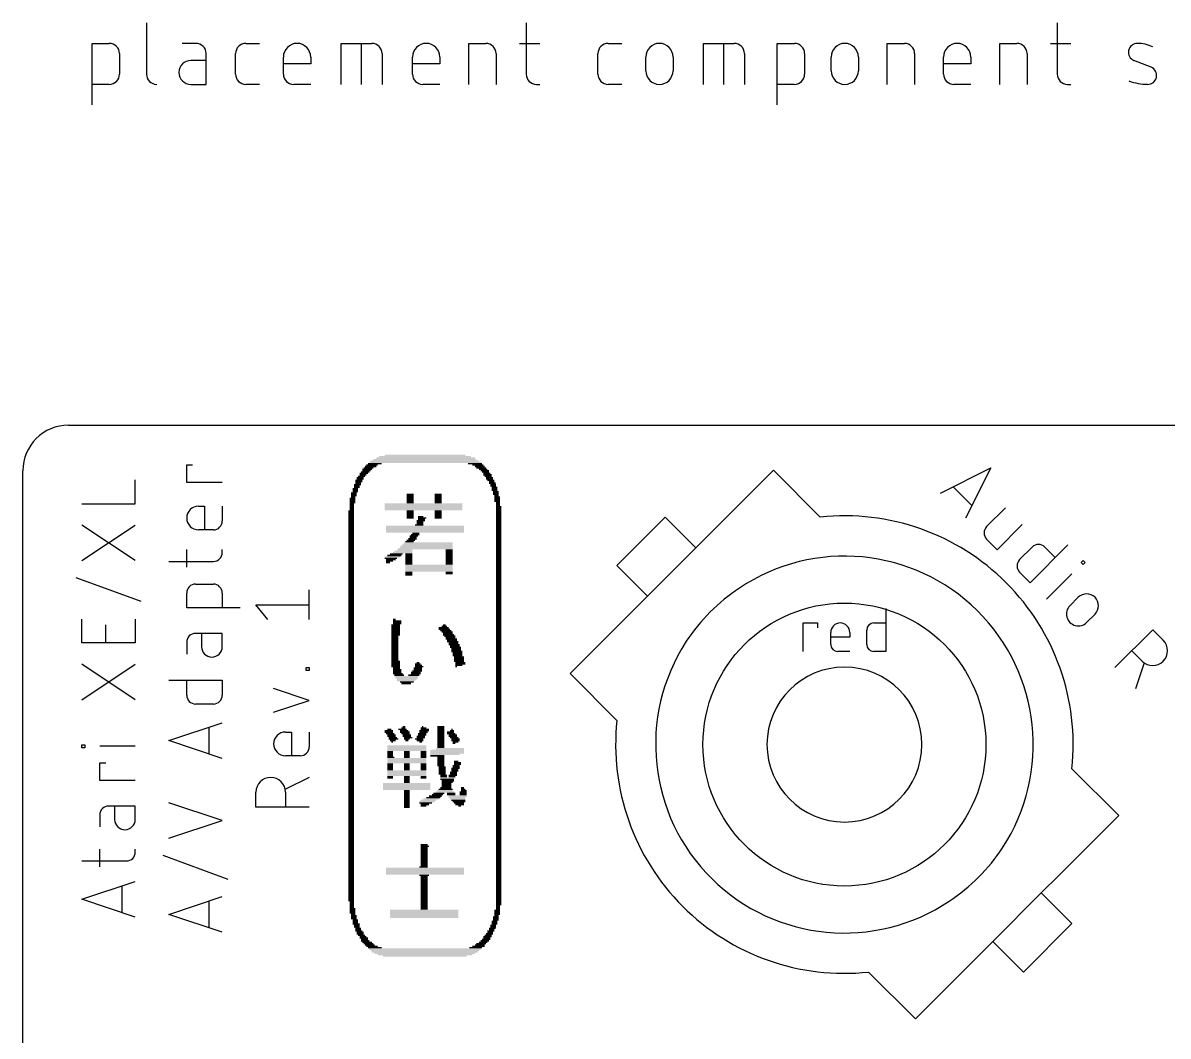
# Model space of a CAD drawing. Extents: x 0 to 39, y 0 to 37.8.
# Drawn here: x 0 to 25.09, y 15.61 to 37.81 of the extents above; entities that cross this region are included whole.
import ezdxf

# ---------------------------------------------------------------- set-up
doc = ezdxf.new("R2010")
doc.units = 0
for name, color, linetype in [('20', 30, 'CONTINUOUS'), ('21', 253, 'CONTINUOUS'), ('51', 253, 'CONTINUOUS')]:
    doc.layers.add(name, color=color, linetype=linetype)

# ---------------------------------------------------------------- blocks, each defined once
blk = doc.blocks.new('RECT')
blk.add_solid([(-0.5, -0.5), (0.5, -0.5), (-0.5, 0.5), (0.5, 0.5)])

msp = doc.modelspace()

# ---------------------------------------------------------------- linework, layer by layer
at = {"layer": '20'}
for p, q in [((1, 29), (38, 29)), ((0, 1), (0, 28))]:
    msp.add_line(p, q, dxfattribs=at)
msp.add_arc((1, 28), 1, 90, 180, dxfattribs=at)
at = {"layer": '21'}
for p, q in [((2.7073, 37.8139), (2.7073, 36.692)), ((11.0281, 37.8139), (11.0281, 36.692)), ((22.6634, 37.8139), (22.6634, 36.692)), ((1.5177, 36.0189), (1.5177, 37.3651)), ((1.5177, 37.3651), (1.8916, 37.3651)), ((2.116, 37.1408), (2.116, 36.692)), ((3.7908, 37.3651), (3.4916, 37.3651)), ((4.0152, 36.4676), (4.0152, 37.1408)), ((4.6594, 36.692), (4.6594, 37.1408)), ((4.8837, 37.3651), (5.1829, 37.3651)), ((6.9718, 36.4676), (6.9718, 37.3651)), ((6.9718, 37.3651), (7.6449, 37.3651)), ((7.4205, 36.4676), (7.4205, 37.3651)), ((7.8692, 37.1408), (7.8692, 36.4676)), ((9.7678, 36.4676), (9.7678, 37.3651)), ((9.7678, 37.3651), (10.1417, 37.3651)), ((10.3661, 37.1408), (10.3661, 36.4676)), ((10.8785, 37.3651), (11.3273, 37.3651)), ((12.5987, 36.692), (12.5987, 37.1408)), ((12.8231, 37.3651), (13.1222, 37.3651)), ((14.9111, 36.4676), (14.9111, 37.3651)), ((14.9111, 37.3651), (15.5842, 37.3651)), ((15.3598, 36.4676), (15.3598, 37.3651)), ((15.8086, 37.1408), (15.8086, 36.4676)), ((16.5294, 36.0189), (16.5294, 37.3651)), ((16.5294, 37.3651), (16.9033, 37.3651)), ((17.1277, 37.1408), (17.1277, 36.692)), ((18.9391, 36.4676), (18.9391, 37.3651)), ((18.9391, 37.3651), (19.313, 37.3651)), ((19.5374, 37.1408), (19.5374, 36.4676)), ((21.403, 36.4676), (21.403, 37.3651)), ((21.403, 37.3651), (21.777, 37.3651)), ((22.0014, 37.1408), (22.0014, 36.4676)), ((22.5138, 37.3651), (22.9625, 37.3651)), ((4.0152, 36.9912), (3.6786, 36.9912)), ((5.7069, 36.692), (5.7069, 37.066)), ((6.3052, 36.9164), (5.7069, 36.9164)), ((6.3052, 37.066), (6.3052, 36.9164)), ((8.5358, 36.692), (8.5358, 37.066)), ((9.1341, 36.9164), (8.5358, 36.9164)), ((9.1341, 37.066), (9.1341, 36.9164)), ((13.6462, 36.7668), (13.6462, 37.066)), ((14.2445, 37.066), (14.2445, 36.7668)), ((17.7071, 36.7668), (17.7071, 37.066)), ((18.3054, 37.066), (18.3054, 36.7668)), ((20.1711, 36.692), (20.1711, 37.066)), ((20.7694, 36.9164), (20.1711, 36.9164)), ((20.7694, 37.066), (20.7694, 36.9164)), ((24.7181, 36.8416), (24.3442, 36.9912)), ((1.8916, 36.4676), (1.5177, 36.4676)), ((3.6786, 36.4676), (4.0152, 36.4676)), ((5.1829, 36.4676), (4.8837, 36.4676)), ((6.3052, 36.4676), (5.9312, 36.4676)), ((9.1341, 36.4676), (8.7602, 36.4676)), ((11.2525, 36.4676), (11.3273, 36.4676)), ((13.1222, 36.4676), (12.8231, 36.4676)), ((16.9033, 36.4676), (16.5294, 36.4676)), ((20.7694, 36.4676), (20.3954, 36.4676)), ((22.8877, 36.4676), (22.9625, 36.4676)), ((3.589, 27.74), (3.589, 28.1295)), ((3.589, 28.1295), (3.7188, 28.1295)), ((15.1362, 26.7023), (16.4444, 28.0104)), ((16.4444, 28.0104), (17.4697, 26.9851)), ((20.105, 27.5106), (21.2066, 28.0614)), ((21.2066, 28.0614), (20.6558, 26.9598)), ((2.463, 27.2785), (2.463, 27.7978)), ((4.368, 27.74), (3.589, 27.74)), ((20.7935, 27.2352), (20.3804, 27.6483)), ((1.2946, 27.2785), (2.463, 27.2785)), ((3.8487, 27.2239), (3.9785, 27.2239)), ((3.9785, 27.2239), (3.9785, 26.7047)), ((4.368, 27.2239), (4.368, 26.8994)), ((21.5289, 27.1883), (21.1158, 26.7752)), ((2.463, 26.0302), (1.2946, 26.8092)), ((1.2946, 26.0302), (2.463, 26.8092)), ((4.1732, 26.7047), (3.8487, 26.7047)), ((21.3453, 26.2703), (21.8961, 26.8211)), ((21.1158, 26.4998), (21.3453, 26.2703)), ((22.8947, 26.3732), (22.0685, 25.5471)), ((3.589, 25.884), (3.589, 26.2735)), ((4.368, 26.2086), (4.368, 26.2735)), ((21.839, 26.0519), (22.1144, 26.3273)), ((22.3898, 26.3273), (22.6193, 26.0978)), ((3.1996, 26.0139), (4.1732, 26.0139)), ((23.1852, 25.9909), (23.2311, 26.0368)), ((23.2311, 25.945), (23.1852, 25.9909)), ((23.2311, 26.0368), (23.277, 25.9909)), ((23.277, 25.9909), (23.2311, 25.945)), ((2.5928, 25.1313), (1.1647, 25.6506)), ((22.0685, 25.5471), (21.839, 25.7765)), ((22.4279, 25.1877), (22.9787, 25.7385)), ((3.7838, 25.5153), (4.1732, 25.5153)), ((6.273, 24.7379), (6.273, 25.387)), ((3.589, 24.996), (3.589, 25.3206)), ((4.368, 25.3206), (4.368, 24.996)), ((22.9398, 25.043), (23.1234, 25.2266)), ((4.7574, 24.996), (3.589, 24.996)), ((5.3642, 24.7379), (5.1046, 25.0625)), ((5.1046, 25.0625), (6.273, 25.0625)), ((18.905, 24.9779), (18.905, 24.0381)), ((23.4906, 24.8594), (23.307, 24.6758)), ((1.2946, 24.2305), (1.2946, 24.7498)), ((1.8138, 24.2305), (1.8138, 24.62)), ((2.463, 24.7498), (2.463, 24.2305)), ((11.9896, 23.5556), (13.2624, 24.8284)), ((17.095, 24.0381), (17.095, 24.6646)), ((17.095, 24.6646), (17.4082, 24.6646)), ((17.4082, 24.6646), (17.4082, 24.5602)), ((18.644, 24.6646), (18.905, 24.6646)), ((4.368, 24.4368), (3.7838, 24.4368)), ((3.9136, 24.4368), (3.9136, 24.1447)), ((4.368, 24.1447), (4.368, 24.4368)), ((17.6994, 24.1947), (17.6994, 24.4558)), ((18.1171, 24.3514), (17.6994, 24.3514)), ((18.1171, 24.4558), (18.1171, 24.3514)), ((18.4873, 24.1947), (18.4873, 24.508)), ((23.9278, 23.6877), (24.754, 24.5139)), ((24.754, 24.5139), (24.9835, 24.2844)), ((2.463, 24.2305), (1.2946, 24.2305)), ((3.589, 24.242), (3.589, 23.9824)), ((18.1171, 24.0381), (17.8561, 24.0381)), ((18.905, 24.0381), (18.644, 24.0381)), ((24.5245, 23.8254), (24.295, 24.0549)), ((2.463, 22.9822), (1.2946, 23.7612)), ((1.2946, 22.9822), (2.463, 23.7612)), ((6.208, 23.6203), (6.208, 23.6852)), ((6.208, 23.6852), (6.273, 23.6852)), ((6.273, 23.6203), (6.208, 23.6203)), ((6.273, 23.6852), (6.273, 23.6203)), ((24.3868, 23.2288), (24.5704, 23.7795)), ((3.1996, 23.4081), (4.368, 23.4081)), ((3.589, 23.0835), (3.589, 23.4081)), ((4.368, 23.4081), (4.368, 23.0835)), ((13.0149, 22.5303), (11.9896, 23.5556)), ((6.273, 22.967), (5.494, 23.2266)), ((4.1732, 22.8888), (3.7838, 22.8888)), ((5.494, 22.7073), (6.273, 22.967)), ((3.1996, 22.0875), (4.368, 22.477)), ((4.0758, 22.3796), (4.0758, 21.7954)), ((4.368, 21.698), (3.1996, 22.0875)), ((5.7537, 22.2741), (5.8835, 22.2741)), ((5.8835, 22.2741), (5.8835, 21.7548)), ((6.273, 22.2741), (6.273, 21.9496)), ((1.2946, 21.9295), (1.2946, 21.9944)), ((1.2946, 21.9944), (1.3595, 21.9944)), ((1.3595, 21.9295), (1.2946, 21.9295)), ((1.3595, 21.9944), (1.3595, 21.9295)), ((2.463, 21.962), (1.684, 21.962)), ((1.684, 21.2137), (1.684, 21.6031)), ((1.684, 21.6031), (1.8138, 21.6031)), ((6.0782, 21.7548), (5.7537, 21.7548)), ((22.9851, 21.4697), (24.0104, 20.4444)), ((2.463, 21.2137), (1.684, 21.2137)), ((6.273, 21.2796), (5.7537, 21.0199)), ((5.1046, 20.6305), (5.1046, 20.955)), ((5.7537, 20.955), (5.7537, 20.6305)), ((2.463, 20.6536), (1.8788, 20.6536)), ((2.0086, 20.6536), (2.0086, 20.3615)), ((2.463, 20.3615), (2.463, 20.6536)), ((4.368, 20.3349), (3.1996, 20.7244)), ((6.273, 20.6305), (5.1046, 20.6305)), ((1.684, 20.4589), (1.684, 20.1993)), ((3.1996, 19.9454), (4.368, 20.3349)), ((24.0104, 20.4444), (22.7023, 19.1362)), ((1.684, 19.3196), (1.684, 19.7091)), ((2.463, 19.6442), (2.463, 19.7091)), ((1.2946, 19.4494), (2.2682, 19.4494)), ((4.4978, 19.0466), (3.0697, 19.5659)), ((1.2946, 18.6092), (2.463, 18.9987)), ((2.1709, 18.9013), (2.1709, 18.3171)), ((2.463, 18.2197), (1.2946, 18.6092)), ((3.1996, 18.2775), (4.368, 18.667)), ((4.0758, 18.5696), (4.0758, 17.9854)), ((4.368, 17.888), (3.1996, 18.2775)), ((20.8638, 17.2977), (19.5556, 15.9896)), ((19.5556, 15.9896), (18.5303, 17.0149))]:
    msp.add_line(p, q, dxfattribs=at)
msp.add_circle((18, 22), 3.1, dxfattribs=at)
for centre, radius, start, end in [((1.8916, 37.1408), 0.2244, 0, 90), ((3.7908, 37.1408), 0.2244, 0, 90), ((4.8837, 37.1408), 0.2244, 89.9992, 180), ((6.006, 37.066), 0.2992, 0, 180), ((7.6449, 37.1408), 0.2244, 0, 90), ((8.835, 37.066), 0.2992, 0, 180), ((10.1417, 37.1408), 0.2244, 0, 90), ((12.8231, 37.1408), 0.2244, 89.9992, 180), ((13.9454, 37.066), 0.2992, 0, 180), ((15.5842, 37.1408), 0.2244, 0, 90), ((16.9033, 37.1408), 0.2244, 0, 90), ((18.0063, 37.066), 0.2992, 0, 180), ((19.313, 37.1408), 0.2244, 0, 90), ((20.4702, 37.066), 0.2992, 0, 180), ((21.777, 37.1408), 0.2244, 0, 90), ((24.4162, 37.1712), 0.1939, 89.181, 248.1986), ((24.4068, 36.5159), 0.8493, 65.7609, 89.181), ((3.6786, 36.7294), 0.2618, 90, 270), ((1.8916, 36.692), 0.2244, 270.0008, 0), ((2.9316, 36.692), 0.2244, 180, 270), ((4.8837, 36.692), 0.2244, 180, 270), ((5.9312, 36.692), 0.2244, 180, 270), ((8.7602, 36.692), 0.2244, 180, 270), ((11.2525, 36.692), 0.2244, 180, 270), ((12.8231, 36.692), 0.2244, 180, 270), ((13.9454, 36.7668), 0.2992, 180, 0), ((16.9033, 36.692), 0.2244, 270.0008, 0), ((18.0063, 36.7668), 0.2992, 180, 0), ((20.3954, 36.692), 0.2244, 180, 270), ((22.8877, 36.692), 0.2244, 180, 270), ((24.6461, 36.6615), 0.1939, 269.181, 68.1986), ((24.6615, 37.736), 1.2684, 250.2096, 269.181), ((3.8487, 26.9643), 0.2596, 90, 270), ((4.1732, 26.8994), 0.1947, 270, 0), ((18, 22), 5.0133, 353.9278, 96.0722), ((21.2535, 26.6375), 0.1947, 134.9997, 224.999), ((22.2521, 26.1896), 0.1947, 44.9997, 135.0003), ((4.1732, 26.2086), 0.1947, 270, 0), ((18.0036, 21.9964), 4.1332, 326.8671, 123.8403), ((21.9767, 25.9142), 0.1947, 134.9997, 225.0003), ((3.7838, 25.3206), 0.1947, 90.0009, 180), ((4.1732, 25.3206), 0.1947, 0, 90), ((23.307, 25.043), 0.2596, 315, 135), ((23.1234, 24.8594), 0.2596, 135, 315.0005), ((17.9083, 24.4558), 0.2088, 0, 180), ((18.644, 24.508), 0.1566, 90, 180), ((3.7838, 24.242), 0.1947, 90, 180), ((4.1408, 24.1447), 0.2272, 180, 0), ((17.9964, 22.0036), 4.1332, 146.8671, 303.8403), ((17.8561, 24.1947), 0.1566, 180, 270), ((18.644, 24.1947), 0.1566, 180, 270), ((24.754, 24.0549), 0.3246, 225, 45), ((18, 22), 1.6971, 90, 0), ((3.7838, 23.0835), 0.1947, 180, 270), ((4.1732, 23.0835), 0.1947, 270, 0), ((18, 22), 5.0132, 173.9275, 276.0725), ((5.7537, 22.0145), 0.2596, 90, 270), ((6.0782, 21.9496), 0.1947, 270, 0), ((5.4291, 20.955), 0.3246, 0, 180), ((1.8788, 20.4589), 0.1947, 90, 180), ((2.2358, 20.3615), 0.2272, 180, 0), ((2.2682, 19.6442), 0.1947, 270, 0)]:
    msp.add_arc(centre, radius, start, end, dxfattribs=at)
at = {"layer": '51'}
for p, q in [((14.0756, 26.9851), (13.0149, 25.9244)), ((14.7473, 26.3133), (14.0756, 26.9851)), ((15.1362, 26.7023), (14.7473, 26.3133)), ((14.7473, 26.3133), (13.6866, 25.2527)), ((13.0149, 25.9244), (13.6866, 25.2527)), ((13.6866, 25.2527), (13.2624, 24.8284)), ((22.7023, 19.1362), (22.3133, 18.7473)), ((22.3133, 18.7473), (21.2527, 17.6866)), ((22.3133, 18.7473), (22.9851, 18.0756)), ((22.9851, 18.0756), (21.9244, 17.0149)), ((21.2527, 17.6866), (20.8638, 17.2977)), ((21.9244, 17.0149), (21.2527, 17.6866))]:
    msp.add_line(p, q, dxfattribs=at)
for centre, radius, start, end in [((17.9824, 21.9822), 4.1333, 123.4866, 146.5134), ((18, 22), 1.6971, 0, 90), ((18.0176, 22.0178), 4.1333, 303.4866, 326.5134)]:
    msp.add_arc(centre, radius, start, end, dxfattribs=at)

# ---------------------------------------------------------------- block references
at = {"layer": '21', "yscale": 0.0305}
for p, xscale in [((7.6187, 28.0932), 0.2438), ((7.6492, 28.1237), 0.2438), ((7.7102, 28.1542), 0.3048), ((8.8075, 28.1847), 2.4384), ((8.8075, 28.2151), 2.3774), ((8.8075, 28.2456), 2.2555), ((8.8227, 28.2761), 2.1641), ((8.8075, 28.3066), 2.0117), ((8.8075, 28.3371), 1.7678), ((9.9047, 28.1542), 0.3048), ((9.9657, 28.1237), 0.2438), ((10.0114, 28.0932), 0.2134), ((7.3901, 27.8494), 0.1524), ((7.4206, 27.8799), 0.1524), ((7.4663, 27.9408), 0.1829), ((7.4511, 27.9103), 0.1524), ((7.4968, 27.9713), 0.1829), ((7.5425, 28.0323), 0.2134), ((7.5273, 28.0018), 0.1829), ((7.573, 28.0627), 0.2134), ((10.0419, 28.0627), 0.2134), ((10.0876, 28.0323), 0.1829), ((10.1181, 28.0018), 0.1829), ((10.1333, 27.9713), 0.1524), ((10.1638, 27.9408), 0.1524), ((10.1791, 27.9103), 0.1829), ((10.1943, 27.8799), 0.1524), ((10.2248, 27.8494), 0.1524), ((7.2835, 27.6055), 0.1219), ((7.3292, 27.697), 0.1524), ((7.3139, 27.6665), 0.1219), ((7.3139, 27.636), 0.1219), ((7.3597, 27.7884), 0.1524), ((7.3597, 27.7579), 0.1524), ((7.3444, 27.7275), 0.1219), ((7.3901, 27.8189), 0.1524), ((10.2248, 27.8189), 0.1524), ((10.2553, 27.7884), 0.1524), ((10.2857, 27.7275), 0.1524), ((10.2705, 27.7579), 0.1219), ((10.301, 27.697), 0.1219), ((10.301, 27.6665), 0.1219), ((10.3315, 27.636), 0.1219), ((10.3315, 27.6055), 0.1219), ((7.2225, 27.3922), 0.1219), ((7.2225, 27.3617), 0.1219), ((7.2377, 27.4227), 0.0914), ((7.253, 27.5141), 0.1219), ((7.253, 27.4836), 0.1219), ((7.253, 27.4531), 0.1219), ((7.2835, 27.5751), 0.1219), ((7.2835, 27.5446), 0.1219), ((8.4874, 27.4836), 0.1524), ((8.4874, 27.4531), 0.1524), ((8.4874, 27.4227), 0.1524), ((8.4874, 27.3922), 0.1524), ((8.4874, 27.3617), 0.1524), ((9.097, 27.4836), 0.1524), ((9.097, 27.4531), 0.1524), ((9.097, 27.4227), 0.1524), ((9.097, 27.3922), 0.1524), ((9.097, 27.3617), 0.1524), ((10.3315, 27.5751), 0.1219), ((10.3619, 27.5446), 0.1219), ((10.3619, 27.5141), 0.1219), ((10.3619, 27.4836), 0.1219), ((10.3772, 27.4531), 0.0914), ((10.3924, 27.4227), 0.1219), ((10.3924, 27.3922), 0.1219), ((10.3924, 27.3617), 0.1219), ((7.192, 27.1179), 0.1219), ((7.192, 27.0874), 0.1219), ((7.2225, 27.3312), 0.1219), ((7.2225, 27.3007), 0.1219), ((7.2073, 27.2703), 0.0914), ((7.2073, 27.2398), 0.0914), ((7.2073, 27.2093), 0.0914), ((7.2073, 27.1788), 0.0914), ((7.2073, 27.1483), 0.0914), ((8.777, 27.2703), 1.7069), ((8.777, 27.2398), 1.7069), ((8.777, 27.2093), 1.7069), ((8.777, 27.1788), 1.7069), ((8.777, 27.1483), 1.7069), ((8.4874, 27.3312), 0.1524), ((8.4874, 27.3007), 0.1524), ((8.4874, 27.1179), 0.1524), ((8.4874, 27.0874), 0.1524), ((9.097, 27.3312), 0.1524), ((9.097, 27.3007), 0.1524), ((9.097, 27.1179), 0.1524), ((9.097, 27.0874), 0.1524), ((10.3924, 27.3312), 0.1219), ((10.4077, 27.3007), 0.0914), ((10.4077, 27.2703), 0.0914), ((10.4077, 27.2398), 0.0914), ((10.4229, 27.2093), 0.1219), ((10.4229, 27.1788), 0.1219), ((10.4229, 27.1483), 0.1219), ((10.4229, 27.1179), 0.1219), ((10.4229, 27.0874), 0.1219), ((7.192, 27.0569), 0.1219), ((7.192, 27.0264), 0.1219), ((7.192, 26.9959), 0.1219), ((7.192, 26.9655), 0.1219), ((7.192, 26.935), 0.1219), ((7.192, 26.9045), 0.1219), ((7.192, 26.874), 0.1219), ((7.192, 26.8435), 0.1219), ((8.4874, 27.0569), 0.1524), ((8.4874, 27.0264), 0.1524), ((8.4874, 26.9959), 0.1524), ((8.4874, 26.9655), 0.1524), ((8.716, 26.9045), 0.1829), ((8.7008, 26.874), 0.1524), ((8.7008, 26.8435), 0.1524), ((8.716, 26.9959), 0.1219), ((8.7465, 26.9655), 0.1829), ((8.7313, 26.935), 0.1524), ((9.097, 27.0569), 0.1524), ((9.097, 27.0264), 0.1524), ((9.097, 26.9959), 0.1524), ((9.097, 26.9655), 0.1524), ((10.4229, 27.0569), 0.1219), ((10.4229, 27.0264), 0.1219), ((10.4229, 26.9959), 0.1219), ((10.4229, 26.9655), 0.1219), ((10.4229, 26.935), 0.1219), ((10.4229, 26.9045), 0.1219), ((10.4229, 26.874), 0.1219), ((10.4229, 26.8435), 0.1219), ((7.192, 26.8131), 0.1219), ((7.192, 26.7826), 0.1219), ((7.192, 26.7521), 0.1219), ((7.192, 26.7216), 0.1219), ((7.192, 26.6911), 0.1219), ((7.192, 26.6607), 0.1219), ((7.192, 26.6302), 0.1219), ((7.192, 26.5997), 0.1219), ((8.8075, 26.7826), 1.7069), ((8.8075, 26.7521), 1.7069), ((8.8075, 26.7216), 1.7069), ((8.8075, 26.6911), 1.7069), ((8.8075, 26.6607), 1.7069), ((8.5941, 26.5997), 0.1829), ((8.6093, 26.6302), 0.1524), ((8.6855, 26.8131), 0.1829), ((10.4229, 26.8131), 0.1219), ((10.4229, 26.7826), 0.1219), ((10.4229, 26.7521), 0.1219), ((10.4229, 26.7216), 0.1219), ((10.4229, 26.6911), 0.1219), ((10.4229, 26.6607), 0.1219), ((10.4229, 26.6302), 0.1219), ((10.4229, 26.5997), 0.1219), ((7.192, 26.5692), 0.1219), ((7.192, 26.5387), 0.1219), ((7.192, 26.5083), 0.1219), ((7.192, 26.4778), 0.1219), ((7.192, 26.4473), 0.1219), ((7.192, 26.4168), 0.1219), ((7.192, 26.3863), 0.1219), ((7.192, 26.3559), 0.1219), ((8.8532, 26.3559), 1.1278), ((8.8684, 26.3863), 1.0973), ((8.8837, 26.4168), 1.0668), ((8.4722, 26.4473), 0.1829), ((8.5027, 26.4778), 0.1829), ((8.5331, 26.5083), 0.1829), ((8.5636, 26.5692), 0.1829), ((8.5484, 26.5387), 0.1524), ((10.4229, 26.5692), 0.1219), ((10.4229, 26.5387), 0.1219), ((10.4229, 26.5083), 0.1219), ((10.4229, 26.4778), 0.1219), ((10.4229, 26.4473), 0.1219), ((10.4229, 26.4168), 0.1219), ((10.4229, 26.3863), 0.1219), ((10.4229, 26.3559), 0.1219), ((7.192, 26.3254), 0.1219), ((7.192, 26.2949), 0.1219), ((7.192, 26.2644), 0.1219), ((7.192, 26.2339), 0.1219), ((7.192, 26.2035), 0.1219), ((7.192, 26.173), 0.1219), ((7.192, 26.1425), 0.1219), ((7.192, 26.112), 0.1219), ((7.192, 26.0815), 0.1219), ((8.0912, 26.112), 0.3353), ((8.0607, 26.0815), 0.2743), ((8.1369, 26.1425), 0.3048), ((8.1826, 26.173), 0.2743), ((8.3198, 26.2035), 0.4267), ((8.335, 26.2339), 0.3962), ((8.3655, 26.2644), 0.3353), ((8.8227, 26.2949), 1.1887), ((8.8379, 26.3254), 1.1582), ((8.4569, 26.173), 0.1524), ((8.4569, 26.1425), 0.1524), ((8.4569, 26.112), 0.1524), ((8.4569, 26.0815), 0.1524), ((9.3408, 26.2644), 0.1524), ((9.3408, 26.2339), 0.1524), ((9.3408, 26.2035), 0.1524), ((9.3408, 26.173), 0.1524), ((9.3408, 26.1425), 0.1524), ((9.3408, 26.112), 0.1524), ((9.3408, 26.0815), 0.1524), ((10.4229, 26.3254), 0.1219), ((10.4229, 26.2949), 0.1219), ((10.4229, 26.2644), 0.1219), ((10.4229, 26.2339), 0.1219), ((10.4229, 26.2035), 0.1219), ((10.4229, 26.173), 0.1219), ((10.4229, 26.1425), 0.1219), ((10.4229, 26.112), 0.1219), ((10.4229, 26.0815), 0.1219), ((7.192, 26.0511), 0.1219), ((7.192, 26.0206), 0.1219), ((7.192, 25.9901), 0.1219), ((7.192, 25.9596), 0.1219), ((7.192, 25.9291), 0.1219), ((7.192, 25.8986), 0.1219), ((7.192, 25.8682), 0.1219), ((7.192, 25.8377), 0.1219), ((8.0607, 26.0511), 0.2134), ((8.0302, 26.0206), 0.1524), ((7.9997, 25.9901), 0.0914), ((8.4569, 26.0511), 0.1524), ((8.4569, 26.0206), 0.1524), ((8.4569, 25.9901), 0.1524), ((8.4569, 25.9596), 0.1524), ((8.8989, 25.9291), 1.0363), ((8.8989, 25.8986), 1.0363), ((8.8989, 25.8682), 1.0363), ((8.8989, 25.8377), 1.0363), ((9.3408, 26.0511), 0.1524), ((9.3408, 26.0206), 0.1524), ((9.3408, 25.9901), 0.1524), ((9.3408, 25.9596), 0.1524), ((10.4229, 26.0511), 0.1219), ((10.4229, 26.0206), 0.1219), ((10.4229, 25.9901), 0.1219), ((10.4229, 25.9596), 0.1219), ((10.4229, 25.9291), 0.1219), ((10.4229, 25.8986), 0.1219), ((10.4229, 25.8682), 0.1219), ((10.4229, 25.8377), 0.1219), ((7.192, 25.8072), 0.1219), ((7.192, 25.7767), 0.1219), ((7.192, 25.7462), 0.1219), ((7.192, 25.7158), 0.1219), ((7.192, 25.6853), 0.1219), ((7.192, 25.6548), 0.1219), ((7.192, 25.6243), 0.1219), ((7.192, 25.5938), 0.1219), ((8.8989, 25.8072), 1.0363), ((8.4569, 25.7767), 0.1524), ((8.4569, 25.7462), 0.1524), ((8.4569, 25.7158), 0.1524), ((9.3408, 25.7767), 0.1524), ((9.3408, 25.7462), 0.1524), ((10.4229, 25.8072), 0.1219), ((10.4229, 25.7767), 0.1219), ((10.4229, 25.7462), 0.1219), ((10.4229, 25.7158), 0.1219), ((10.4229, 25.6853), 0.1219), ((10.4229, 25.6548), 0.1219), ((10.4229, 25.6243), 0.1219), ((10.4229, 25.5938), 0.1219), ((7.192, 25.5634), 0.1219), ((7.192, 25.5329), 0.1219), ((7.192, 25.5024), 0.1219), ((7.192, 25.4719), 0.1219), ((7.192, 25.4414), 0.1219), ((7.192, 25.411), 0.1219), ((7.192, 25.3805), 0.1219), ((7.192, 25.35), 0.1219), ((10.4229, 25.5634), 0.1219), ((10.4229, 25.5329), 0.1219), ((10.4229, 25.5024), 0.1219), ((10.4229, 25.4719), 0.1219), ((10.4229, 25.4414), 0.1219), ((10.4229, 25.411), 0.1219), ((10.4229, 25.3805), 0.1219), ((10.4229, 25.35), 0.1219), ((7.192, 25.3195), 0.1219), ((7.192, 25.289), 0.1219), ((7.192, 25.2586), 0.1219), ((7.192, 25.2281), 0.1219), ((7.192, 25.1976), 0.1219), ((7.192, 25.1671), 0.1219), ((7.192, 25.1366), 0.1219), ((7.192, 25.1062), 0.1219), ((10.4229, 25.3195), 0.1219), ((10.4229, 25.289), 0.1219), ((10.4229, 25.2586), 0.1219), ((10.4229, 25.2281), 0.1219), ((10.4229, 25.1976), 0.1219), ((10.4229, 25.1671), 0.1219), ((10.4229, 25.1366), 0.1219), ((10.4229, 25.1062), 0.1219), ((7.192, 25.0757), 0.1219), ((7.192, 25.0452), 0.1219), ((7.192, 25.0147), 0.1219), ((7.192, 24.9843), 0.1219), ((7.192, 24.9538), 0.1219), ((7.192, 24.9233), 0.1219), ((7.192, 24.8928), 0.1219), ((7.192, 24.8623), 0.1219), ((7.192, 24.8319), 0.1219), ((10.4229, 25.0757), 0.1219), ((10.4229, 25.0452), 0.1219), ((10.4229, 25.0147), 0.1219), ((10.4229, 24.9843), 0.1219), ((10.4229, 24.9538), 0.1219), ((10.4229, 24.9233), 0.1219), ((10.4229, 24.8928), 0.1219), ((10.4229, 24.8623), 0.1219), ((10.4229, 24.8319), 0.1219), ((7.192, 24.8014), 0.1219), ((7.192, 24.7709), 0.1219), ((7.192, 24.7404), 0.1219), ((7.192, 24.7099), 0.1219), ((7.192, 24.6795), 0.1219), ((7.192, 24.649), 0.1219), ((7.192, 24.6185), 0.1219), ((7.192, 24.588), 0.1219), ((8.1674, 24.6185), 0.1829), ((8.1674, 24.588), 0.1829), ((8.1369, 24.7404), 0.061), ((8.1979, 24.7099), 0.1829), ((8.1979, 24.6795), 0.1829), ((8.1979, 24.649), 0.1829), ((9.2342, 24.588), 0.1219), ((9.2342, 24.6185), 0.061), ((10.4229, 24.8014), 0.1219), ((10.4229, 24.7709), 0.1219), ((10.4229, 24.7404), 0.1219), ((10.4229, 24.7099), 0.1219), ((10.4229, 24.6795), 0.1219), ((10.4229, 24.649), 0.1219), ((10.4229, 24.6185), 0.1219), ((10.4229, 24.588), 0.1219), ((7.192, 24.5575), 0.1219), ((7.192, 24.5271), 0.1219), ((7.192, 24.4966), 0.1219), ((7.192, 24.4661), 0.1219), ((7.192, 24.4356), 0.1219), ((7.192, 24.4051), 0.1219), ((7.192, 24.3747), 0.1219), ((7.192, 24.3442), 0.1219), ((8.1521, 24.3747), 0.1524), ((8.1521, 24.3442), 0.1524), ((8.1674, 24.5575), 0.1829), ((8.1674, 24.5271), 0.1829), ((8.1674, 24.4966), 0.1829), ((8.1674, 24.4661), 0.1829), ((8.1674, 24.4356), 0.1829), ((8.1674, 24.4051), 0.1829), ((9.2189, 24.5575), 0.2134), ((9.2342, 24.5271), 0.2438), ((9.2646, 24.4966), 0.2438), ((9.2951, 24.4661), 0.2438), ((9.3104, 24.4356), 0.2134), ((9.3256, 24.4051), 0.2438), ((9.3561, 24.3747), 0.2438), ((9.3713, 24.3442), 0.2134), ((10.4229, 24.5575), 0.1219), ((10.4229, 24.5271), 0.1219), ((10.4229, 24.4966), 0.1219), ((10.4229, 24.4661), 0.1219), ((10.4229, 24.4356), 0.1219), ((10.4229, 24.4051), 0.1219), ((10.4229, 24.3747), 0.1219), ((10.4229, 24.3442), 0.1219), ((7.192, 24.3137), 0.1219), ((7.192, 24.2832), 0.1219), ((7.192, 24.2527), 0.1219), ((7.192, 24.2223), 0.1219), ((7.192, 24.1918), 0.1219), ((7.192, 24.1613), 0.1219), ((7.192, 24.1308), 0.1219), ((7.192, 24.1003), 0.1219), ((8.1521, 24.3137), 0.1524), ((8.1521, 24.2832), 0.1524), ((8.1521, 24.2527), 0.1524), ((8.1521, 24.2223), 0.1524), ((8.1521, 24.1918), 0.1524), ((8.1521, 24.1613), 0.1524), ((8.1521, 24.1308), 0.1524), ((8.1521, 24.1003), 0.1524), ((9.3866, 24.3137), 0.2438), ((9.4018, 24.2832), 0.2134), ((9.417, 24.2527), 0.2438), ((9.4323, 24.2223), 0.2134), ((9.4475, 24.1918), 0.2438), ((9.4628, 24.1613), 0.2134), ((9.478, 24.1308), 0.2438), ((9.4932, 24.1003), 0.2134), ((10.4229, 24.3137), 0.1219), ((10.4229, 24.2832), 0.1219), ((10.4229, 24.2527), 0.1219), ((10.4229, 24.2223), 0.1219), ((10.4229, 24.1918), 0.1219), ((10.4229, 24.1613), 0.1219), ((10.4229, 24.1308), 0.1219), ((10.4229, 24.1003), 0.1219), ((7.192, 24.0699), 0.1219), ((7.192, 24.0394), 0.1219), ((7.192, 24.0089), 0.1219), ((7.192, 23.9784), 0.1219), ((7.192, 23.9479), 0.1219), ((7.192, 23.9175), 0.1219), ((7.192, 23.887), 0.1219), ((7.192, 23.8565), 0.1219), ((7.192, 23.826), 0.1219), ((8.1521, 24.0699), 0.1524), ((8.1521, 24.0394), 0.1524), ((8.1521, 24.0089), 0.1524), ((8.1521, 23.9784), 0.1524), ((8.1521, 23.9479), 0.1524), ((8.1521, 23.9175), 0.1524), ((8.1521, 23.887), 0.1524), ((8.1521, 23.8565), 0.1524), ((8.1674, 23.826), 0.1829), ((9.4932, 24.0699), 0.2134), ((9.5085, 24.0394), 0.2438), ((9.5237, 24.0089), 0.2134), ((9.5237, 23.9784), 0.2134), ((9.5237, 23.9479), 0.2134), ((9.5542, 23.9175), 0.2134), ((9.5542, 23.887), 0.2134), ((9.5542, 23.8565), 0.2134), ((9.5542, 23.826), 0.2134), ((10.4229, 24.0699), 0.1219), ((10.4229, 24.0394), 0.1219), ((10.4229, 24.0089), 0.1219), ((10.4229, 23.9784), 0.1219), ((10.4229, 23.9479), 0.1219), ((10.4229, 23.9175), 0.1219), ((10.4229, 23.887), 0.1219), ((10.4229, 23.8565), 0.1219), ((10.4229, 23.826), 0.1219), ((7.192, 23.7955), 0.1219), ((7.192, 23.7651), 0.1219), ((7.192, 23.7346), 0.1219), ((7.192, 23.7041), 0.1219), ((7.192, 23.6736), 0.1219), ((7.192, 23.6431), 0.1219), ((7.192, 23.6127), 0.1219), ((7.192, 23.5822), 0.1219), ((8.1674, 23.7955), 0.1829), ((8.1674, 23.7651), 0.1829), ((8.1674, 23.7346), 0.1829), ((8.1674, 23.7041), 0.1829), ((8.1826, 23.6736), 0.1524), ((8.1979, 23.6431), 0.1829), ((8.1979, 23.6127), 0.1829), ((8.1979, 23.5822), 0.1829), ((8.6093, 23.5822), 0.2134), ((8.6398, 23.6127), 0.2134), ((8.6551, 23.6736), 0.1829), ((8.6551, 23.6431), 0.1829), ((8.6855, 23.7041), 0.1829), ((8.6551, 23.7651), 0.1219), ((8.6703, 23.7346), 0.1524), ((8.6551, 23.7955), 0.061), ((9.4932, 23.7041), 0.0305), ((9.5847, 23.7955), 0.2134), ((9.5847, 23.7651), 0.2134), ((9.5542, 23.7346), 0.1524), ((10.4229, 23.7955), 0.1219), ((10.4229, 23.7651), 0.1219), ((10.4229, 23.7346), 0.1219), ((10.4229, 23.7041), 0.1219), ((10.4229, 23.6736), 0.1219), ((10.4229, 23.6431), 0.1219), ((10.4229, 23.6127), 0.1219), ((10.4229, 23.5822), 0.1219), ((7.192, 23.5517), 0.1219), ((7.192, 23.5212), 0.1219), ((7.192, 23.4907), 0.1219), ((7.192, 23.4603), 0.1219), ((7.192, 23.4298), 0.1219), ((7.192, 23.3993), 0.1219), ((7.192, 23.3688), 0.1219), ((7.192, 23.3383), 0.1219), ((8.2131, 23.5517), 0.2134), ((8.2436, 23.5212), 0.2134), ((8.396, 23.4907), 0.5182), ((8.4112, 23.4603), 0.4877), ((8.4112, 23.4298), 0.4267), ((8.396, 23.3993), 0.3962), ((8.4112, 23.3688), 0.3048), ((8.396, 23.3383), 0.2134), ((8.5636, 23.5212), 0.2438), ((8.6093, 23.5517), 0.2134), ((10.4229, 23.5517), 0.1219), ((10.4229, 23.5212), 0.1219), ((10.4229, 23.4907), 0.1219), ((10.4229, 23.4603), 0.1219), ((10.4229, 23.4298), 0.1219), ((10.4229, 23.3993), 0.1219), ((10.4229, 23.3688), 0.1219), ((10.4229, 23.3383), 0.1219), ((7.192, 23.3079), 0.1219), ((7.192, 23.2774), 0.1219), ((7.192, 23.2469), 0.1219), ((7.192, 23.2164), 0.1219), ((7.192, 23.1859), 0.1219), ((7.192, 23.1555), 0.1219), ((7.192, 23.125), 0.1219), ((7.192, 23.0945), 0.1219), ((10.4229, 23.3079), 0.1219), ((10.4229, 23.2774), 0.1219), ((10.4229, 23.2469), 0.1219), ((10.4229, 23.2164), 0.1219), ((10.4229, 23.1859), 0.1219), ((10.4229, 23.1555), 0.1219), ((10.4229, 23.125), 0.1219), ((10.4229, 23.0945), 0.1219), ((7.192, 23.064), 0.1219), ((7.192, 23.0335), 0.1219), ((7.192, 23.0031), 0.1219), ((7.192, 22.9726), 0.1219), ((7.192, 22.9421), 0.1219), ((7.192, 22.9116), 0.1219), ((7.192, 22.8811), 0.1219), ((7.192, 22.8507), 0.1219), ((7.192, 22.8202), 0.1219), ((10.4229, 23.064), 0.1219), ((10.4229, 23.0335), 0.1219), ((10.4229, 23.0031), 0.1219), ((10.4229, 22.9726), 0.1219), ((10.4229, 22.9421), 0.1219), ((10.4229, 22.9116), 0.1219), ((10.4229, 22.8811), 0.1219), ((10.4229, 22.8507), 0.1219), ((10.4229, 22.8202), 0.1219), ((7.192, 22.7897), 0.1219), ((7.192, 22.7592), 0.1219), ((7.192, 22.7287), 0.1219), ((7.192, 22.6983), 0.1219), ((7.192, 22.6678), 0.1219), ((7.192, 22.6373), 0.1219), ((7.192, 22.6068), 0.1219), ((7.192, 22.5763), 0.1219), ((10.4229, 22.7897), 0.1219), ((10.4229, 22.7592), 0.1219), ((10.4229, 22.7287), 0.1219), ((10.4229, 22.6983), 0.1219), ((10.4229, 22.6678), 0.1219), ((10.4229, 22.6373), 0.1219), ((10.4229, 22.6068), 0.1219), ((10.4229, 22.5763), 0.1219), ((7.192, 22.5459), 0.1219), ((7.192, 22.5154), 0.1219), ((7.192, 22.4849), 0.1219), ((7.192, 22.4544), 0.1219), ((7.192, 22.4239), 0.1219), ((7.192, 22.3935), 0.1219), ((7.192, 22.363), 0.1219), ((7.192, 22.3325), 0.1219), ((8.0302, 22.3325), 0.0914), ((8.3198, 22.3325), 0.1829), ((8.335, 22.363), 0.0914), ((8.3503, 22.3935), 0.061), ((8.777, 22.363), 0.1219), ((8.8075, 22.3325), 0.1829), ((8.7617, 22.3935), 0.0305), ((9.158, 22.3935), 0.1524), ((9.158, 22.363), 0.1524), ((9.158, 22.3325), 0.1524), ((9.4018, 22.3325), 0.0305), ((10.4229, 22.5459), 0.1219), ((10.4229, 22.5154), 0.1219), ((10.4229, 22.4849), 0.1219), ((10.4229, 22.4544), 0.1219), ((10.4229, 22.4239), 0.1219), ((10.4229, 22.3935), 0.1219), ((10.4229, 22.363), 0.1219), ((10.4229, 22.3325), 0.1219), ((7.192, 22.302), 0.1219), ((7.192, 22.2715), 0.1219), ((7.192, 22.2411), 0.1219), ((7.192, 22.2106), 0.1219), ((7.192, 22.1801), 0.1219), ((7.192, 22.1496), 0.1219), ((7.192, 22.1191), 0.1219), ((7.192, 22.0887), 0.1219), ((8.015, 22.302), 0.1829), ((8.015, 22.2715), 0.1829), ((8.0455, 22.2411), 0.1829), ((8.0759, 22.2106), 0.1829), ((8.0759, 22.1801), 0.1829), ((8.1064, 22.1496), 0.1829), ((8.1217, 22.1191), 0.2134), ((8.1064, 22.0887), 0.1219), ((8.3655, 22.2715), 0.2134), ((8.3503, 22.302), 0.1829), ((8.3807, 22.2411), 0.1829), ((8.4112, 22.2106), 0.1829), ((8.4112, 22.1801), 0.1829), ((8.4112, 22.1191), 0.1219), ((8.4417, 22.1496), 0.1829), ((8.4112, 22.0887), 0.061), ((8.6855, 22.1191), 0.1829), ((8.716, 22.1801), 0.1829), ((8.716, 22.1496), 0.1829), ((8.7008, 22.0887), 0.1524), ((8.7465, 22.2411), 0.1829), ((8.7465, 22.2106), 0.1829), ((8.7922, 22.302), 0.2134), ((8.777, 22.2715), 0.1829), ((9.158, 22.302), 0.1524), ((9.158, 22.2715), 0.1524), ((9.158, 22.2411), 0.1524), ((9.158, 22.2106), 0.1524), ((9.158, 22.1801), 0.1524), ((9.158, 22.1496), 0.1524), ((9.158, 22.1191), 0.1524), ((9.158, 22.0887), 0.1524), ((9.3713, 22.2715), 0.1524), ((9.3866, 22.2411), 0.1829), ((9.417, 22.2106), 0.1829), ((9.417, 22.1801), 0.1829), ((9.4475, 22.1496), 0.1829), ((9.4018, 22.302), 0.0914), ((9.478, 22.1191), 0.1829), ((9.478, 22.0887), 0.1829), ((10.4229, 22.302), 0.1219), ((10.4229, 22.2715), 0.1219), ((10.4229, 22.2411), 0.1219), ((10.4229, 22.2106), 0.1219), ((10.4229, 22.1801), 0.1219), ((10.4229, 22.1496), 0.1219), ((10.4229, 22.1191), 0.1219), ((10.4229, 22.0887), 0.1219), ((7.192, 22.0582), 0.1219), ((7.192, 22.0277), 0.1219), ((7.192, 21.9972), 0.1219), ((7.192, 21.9667), 0.1219), ((7.192, 21.9363), 0.1219), ((7.192, 21.9058), 0.1219), ((7.192, 21.8753), 0.1219), ((7.192, 21.8448), 0.1219), ((7.192, 21.8143), 0.1219), ((8.4112, 21.9667), 0.8534), ((8.4112, 21.9363), 0.8534), ((8.4112, 21.9058), 0.8534), ((8.4112, 21.8753), 0.8534), ((8.0455, 21.8448), 0.1219), ((8.0455, 21.8143), 0.1219), ((8.0912, 22.0582), 0.0305), ((8.4112, 21.8448), 0.1219), ((8.4112, 21.8143), 0.1219), ((8.716, 22.0582), 0.061), ((8.777, 21.8448), 0.1219), ((8.777, 21.8143), 0.1219), ((9.2951, 21.8753), 0.7315), ((9.2951, 21.8448), 0.7315), ((9.2951, 21.8143), 0.7315), ((9.3561, 21.9058), 0.6096), ((9.158, 22.0582), 0.1524), ((9.158, 22.0277), 0.1524), ((9.158, 21.9972), 0.1524), ((9.158, 21.9667), 0.1524), ((9.158, 21.9363), 0.1524), ((9.478, 22.0582), 0.1219), ((9.4475, 22.0277), 0.061), ((10.4229, 22.0582), 0.1219), ((10.4229, 22.0277), 0.1219), ((10.4229, 21.9972), 0.1219), ((10.4229, 21.9667), 0.1219), ((10.4229, 21.9363), 0.1219), ((10.4229, 21.9058), 0.1219), ((10.4229, 21.8753), 0.1219), ((10.4229, 21.8448), 0.1219), ((10.4229, 21.8143), 0.1219), ((7.192, 21.7839), 0.1219), ((7.192, 21.7534), 0.1219), ((7.192, 21.7229), 0.1219), ((7.192, 21.6924), 0.1219), ((7.192, 21.6619), 0.1219), ((7.192, 21.6315), 0.1219), ((7.192, 21.601), 0.1219), ((7.192, 21.5705), 0.1219), ((8.0607, 21.7229), 0.1524), ((8.4112, 21.6924), 0.8534), ((8.4112, 21.6619), 0.8534), ((8.4112, 21.6315), 0.8534), ((8.4112, 21.601), 0.8534), ((8.0455, 21.7839), 0.1219), ((8.0455, 21.7534), 0.1219), ((8.0455, 21.5705), 0.1219), ((8.4112, 21.7839), 0.1219), ((8.4112, 21.7534), 0.1219), ((8.4112, 21.7229), 0.1219), ((8.4112, 21.5705), 0.1219), ((8.777, 21.7839), 0.1219), ((8.777, 21.7534), 0.1219), ((8.777, 21.7229), 0.1219), ((8.777, 21.5705), 0.1219), ((9.2494, 21.7839), 0.6401), ((9.0818, 21.7534), 0.3048), ((9.158, 21.7229), 0.1524), ((9.158, 21.6924), 0.1524), ((9.158, 21.6619), 0.1524), ((9.158, 21.6315), 0.1524), ((9.158, 21.601), 0.1524), ((9.158, 21.5705), 0.1524), ((9.4932, 21.6315), 0.0914), ((9.5237, 21.601), 0.1524), ((9.5237, 21.5705), 0.1524), ((10.4229, 21.7839), 0.1219), ((10.4229, 21.7534), 0.1219), ((10.4229, 21.7229), 0.1219), ((10.4229, 21.6924), 0.1219), ((10.4229, 21.6619), 0.1219), ((10.4229, 21.6315), 0.1219), ((10.4229, 21.601), 0.1219), ((10.4229, 21.5705), 0.1219), ((7.192, 21.54), 0.1219), ((7.192, 21.5095), 0.1219), ((7.192, 21.4791), 0.1219), ((7.192, 21.4486), 0.1219), ((7.192, 21.4181), 0.1219), ((7.192, 21.3876), 0.1219), ((7.192, 21.3571), 0.1219), ((7.192, 21.3267), 0.1219), ((8.4112, 21.4181), 0.8534), ((8.4112, 21.3876), 0.8534), ((8.4112, 21.3571), 0.8534), ((8.4112, 21.3267), 0.8534), ((8.0455, 21.54), 0.1219), ((8.0455, 21.5095), 0.1219), ((8.0455, 21.4791), 0.1219), ((8.0455, 21.4486), 0.1219), ((8.4112, 21.54), 0.1219), ((8.4112, 21.5095), 0.1219), ((8.4112, 21.4791), 0.1219), ((8.4112, 21.4486), 0.1219), ((8.777, 21.54), 0.1219), ((8.777, 21.5095), 0.1219), ((8.777, 21.4791), 0.1219), ((8.777, 21.4486), 0.1219), ((9.158, 21.54), 0.1524), ((9.1884, 21.5095), 0.1524), ((9.1884, 21.4791), 0.1524), ((9.1884, 21.4486), 0.1524), ((9.1884, 21.4181), 0.1524), ((9.1884, 21.3876), 0.1524), ((9.1884, 21.3571), 0.1524), ((9.2189, 21.3267), 0.1524), ((9.417, 21.3267), 0.1829), ((9.4323, 21.3876), 0.1524), ((9.4323, 21.3571), 0.1524), ((9.478, 21.4791), 0.1829), ((9.4628, 21.4486), 0.1524), ((9.4628, 21.4181), 0.1524), ((9.4932, 21.54), 0.1524), ((9.4932, 21.5095), 0.1524), ((10.4229, 21.54), 0.1219), ((10.4229, 21.5095), 0.1219), ((10.4229, 21.4791), 0.1219), ((10.4229, 21.4486), 0.1219), ((10.4229, 21.4181), 0.1219), ((10.4229, 21.3876), 0.1219), ((10.4229, 21.3571), 0.1219), ((10.4229, 21.3267), 0.1219), ((7.192, 21.2962), 0.1219), ((7.192, 21.2657), 0.1219), ((7.192, 21.2352), 0.1219), ((7.192, 21.2047), 0.1219), ((7.192, 21.1743), 0.1219), ((7.192, 21.1438), 0.1219), ((7.192, 21.1133), 0.1219), ((7.192, 21.0828), 0.1219), ((8.4112, 21.1438), 1.0363), ((8.4112, 21.1133), 1.0363), ((8.4112, 21.0828), 1.0363), ((8.0455, 21.2962), 0.1219), ((8.0455, 21.2657), 0.1219), ((8.4112, 21.2962), 0.1219), ((8.4112, 21.2657), 0.1219), ((8.4112, 21.2352), 0.1219), ((8.4112, 21.2047), 0.1219), ((8.4112, 21.1743), 0.1219), ((8.777, 21.2962), 0.1219), ((8.777, 21.2657), 0.1219), ((9.2189, 21.2962), 0.1524), ((9.3104, 21.2657), 0.3353), ((9.2951, 21.2352), 0.3048), ((9.3104, 21.2047), 0.2743), ((9.2951, 21.1743), 0.2438), ((9.2799, 21.1438), 0.2134), ((9.2799, 21.1133), 0.2134), ((9.2799, 21.0828), 0.2134), ((9.4018, 21.2962), 0.1524), ((10.4229, 21.2962), 0.1219), ((10.4229, 21.2657), 0.1219), ((10.4229, 21.2352), 0.1219), ((10.4229, 21.2047), 0.1219), ((10.4229, 21.1743), 0.1219), ((10.4229, 21.1438), 0.1219), ((10.4229, 21.1133), 0.1219), ((10.4229, 21.0828), 0.1219), ((7.192, 21.0523), 0.1219), ((7.192, 21.0219), 0.1219), ((7.192, 20.9914), 0.1219), ((7.192, 20.9609), 0.1219), ((7.192, 20.9304), 0.1219), ((7.192, 20.8999), 0.1219), ((7.192, 20.8695), 0.1219), ((7.192, 20.839), 0.1219), ((8.4112, 21.0523), 1.0363), ((8.4112, 21.0219), 1.0363), ((8.4112, 20.9914), 0.1219), ((8.4112, 20.9609), 0.1219), ((8.4112, 20.9304), 0.1219), ((8.4112, 20.8999), 0.1219), ((8.4112, 20.8695), 0.1219), ((8.4112, 20.839), 0.1219), ((8.9903, 20.839), 0.3048), ((9.0361, 20.8695), 0.2743), ((9.0818, 20.8999), 0.2438), ((9.1123, 20.9304), 0.2438), ((9.2494, 20.9609), 0.3962), ((9.2494, 20.9914), 0.3353), ((9.2646, 21.0219), 0.3048), ((9.2646, 21.0523), 0.2438), ((9.3866, 20.9304), 0.1829), ((9.3866, 20.8999), 0.1829), ((9.5237, 20.8695), 0.3962), ((9.5085, 20.839), 0.3658), ((9.6456, 20.9609), 0.1524), ((9.6456, 20.9304), 0.1524), ((9.6456, 20.8999), 0.1524), ((9.6304, 21.0523), 0.061), ((9.6456, 21.0219), 0.0914), ((9.6609, 20.9914), 0.1219), ((10.4229, 21.0523), 0.1219), ((10.4229, 21.0219), 0.1219), ((10.4229, 20.9914), 0.1219), ((10.4229, 20.9609), 0.1219), ((10.4229, 20.9304), 0.1219), ((10.4229, 20.8999), 0.1219), ((10.4229, 20.8695), 0.1219), ((10.4229, 20.839), 0.1219), ((7.192, 20.8085), 0.1219), ((7.192, 20.778), 0.1219), ((7.192, 20.7475), 0.1219), ((7.192, 20.7171), 0.1219), ((7.192, 20.6866), 0.1219), ((7.192, 20.6561), 0.1219), ((7.192, 20.6256), 0.1219), ((7.192, 20.5951), 0.1219), ((7.192, 20.5647), 0.1219), ((8.4112, 20.8085), 0.1219), ((8.4112, 20.778), 0.1219), ((8.4112, 20.7475), 0.1219), ((8.4112, 20.7171), 0.1219), ((8.4112, 20.6866), 0.1219), ((8.4112, 20.6561), 0.1219), ((8.4112, 20.6256), 0.1219), ((8.8532, 20.7475), 0.3353), ((8.8227, 20.7171), 0.2743), ((8.8837, 20.778), 0.3353), ((8.8075, 20.6866), 0.1829), ((8.777, 20.6561), 0.1219), ((8.9446, 20.8085), 0.3353), ((9.5237, 20.8085), 0.3353), ((9.539, 20.778), 0.3048), ((9.5542, 20.7475), 0.2743), ((9.5542, 20.7171), 0.2134), ((9.5694, 20.6866), 0.1829), ((9.5694, 20.6561), 0.061), ((10.4229, 20.8085), 0.1219), ((10.4229, 20.778), 0.1219), ((10.4229, 20.7475), 0.1219), ((10.4229, 20.7171), 0.1219), ((10.4229, 20.6866), 0.1219), ((10.4229, 20.6561), 0.1219), ((10.4229, 20.6256), 0.1219), ((10.4229, 20.5951), 0.1219), ((10.4229, 20.5647), 0.1219), ((7.192, 20.5342), 0.1219), ((7.192, 20.5037), 0.1219), ((7.192, 20.4732), 0.1219), ((7.192, 20.4427), 0.1219), ((7.192, 20.4123), 0.1219), ((7.192, 20.3818), 0.1219), ((7.192, 20.3513), 0.1219), ((7.192, 20.3208), 0.1219), ((10.4229, 20.5342), 0.1219), ((10.4229, 20.5037), 0.1219), ((10.4229, 20.4732), 0.1219), ((10.4229, 20.4427), 0.1219), ((10.4229, 20.4123), 0.1219), ((10.4229, 20.3818), 0.1219), ((10.4229, 20.3513), 0.1219), ((10.4229, 20.3208), 0.1219), ((7.192, 20.2903), 0.1219), ((7.192, 20.2599), 0.1219), ((7.192, 20.2294), 0.1219), ((7.192, 20.1989), 0.1219), ((7.192, 20.1684), 0.1219), ((7.192, 20.1379), 0.1219), ((7.192, 20.1075), 0.1219), ((7.192, 20.077), 0.1219), ((10.4229, 20.2903), 0.1219), ((10.4229, 20.2599), 0.1219), ((10.4229, 20.2294), 0.1219), ((10.4229, 20.1989), 0.1219), ((10.4229, 20.1684), 0.1219), ((10.4229, 20.1379), 0.1219), ((10.4229, 20.1075), 0.1219), ((10.4229, 20.077), 0.1219), ((7.192, 20.0465), 0.1219), ((7.192, 20.016), 0.1219), ((7.192, 19.9855), 0.1219), ((7.192, 19.955), 0.1219), ((7.192, 19.9246), 0.1219), ((7.192, 19.8941), 0.1219), ((7.192, 19.8636), 0.1219), ((7.192, 19.8331), 0.1219), ((10.4229, 20.0465), 0.1219), ((10.4229, 20.016), 0.1219), ((10.4229, 19.9855), 0.1219), ((10.4229, 19.955), 0.1219), ((10.4229, 19.9246), 0.1219), ((10.4229, 19.8941), 0.1219), ((10.4229, 19.8636), 0.1219), ((10.4229, 19.8331), 0.1219), ((7.192, 19.8026), 0.1219), ((7.192, 19.7722), 0.1219), ((7.192, 19.7417), 0.1219), ((7.192, 19.7112), 0.1219), ((7.192, 19.6807), 0.1219), ((7.192, 19.6502), 0.1219), ((7.192, 19.6198), 0.1219), ((7.192, 19.5893), 0.1219), ((7.192, 19.5588), 0.1219), ((8.7922, 19.8026), 0.1524), ((8.8075, 19.7722), 0.1829), ((8.7922, 19.7417), 0.1524), ((8.7922, 19.7112), 0.1524), ((8.7922, 19.6807), 0.1524), ((8.7922, 19.6502), 0.1524), ((8.7922, 19.6198), 0.1524), ((8.7922, 19.5893), 0.1524), ((8.7922, 19.5588), 0.1524), ((10.4229, 19.8026), 0.1219), ((10.4229, 19.7722), 0.1219), ((10.4229, 19.7417), 0.1219), ((10.4229, 19.7112), 0.1219), ((10.4229, 19.6807), 0.1219), ((10.4229, 19.6502), 0.1219), ((10.4229, 19.6198), 0.1219), ((10.4229, 19.5893), 0.1219), ((10.4229, 19.5588), 0.1219), ((7.192, 19.5283), 0.1219), ((7.192, 19.4978), 0.1219), ((7.192, 19.4674), 0.1219), ((7.192, 19.4369), 0.1219), ((7.192, 19.4064), 0.1219), ((7.192, 19.3759), 0.1219), ((7.192, 19.3454), 0.1219), ((7.192, 19.315), 0.1219), ((8.777, 19.315), 0.1829), ((8.7922, 19.5283), 0.1524), ((8.7922, 19.4978), 0.1524), ((8.7922, 19.4674), 0.1524), ((8.7922, 19.4369), 0.1524), ((8.7922, 19.4064), 0.1524), ((8.7922, 19.3759), 0.1524), ((8.7922, 19.3454), 0.1524), ((10.4229, 19.5283), 0.1219), ((10.4229, 19.4978), 0.1219), ((10.4229, 19.4674), 0.1219), ((10.4229, 19.4369), 0.1219), ((10.4229, 19.4064), 0.1219), ((10.4229, 19.3759), 0.1219), ((10.4229, 19.3454), 0.1219), ((10.4229, 19.315), 0.1219), ((7.192, 19.2845), 0.1219), ((7.192, 19.254), 0.1219), ((7.192, 19.2235), 0.1219), ((7.192, 19.193), 0.1219), ((7.192, 19.1626), 0.1219), ((7.192, 19.1321), 0.1219), ((7.192, 19.1016), 0.1219), ((7.192, 19.0711), 0.1219), ((8.8075, 19.2845), 1.7069), ((8.8075, 19.254), 1.7069), ((8.8075, 19.2235), 1.7069), ((8.8075, 19.193), 1.7069), ((8.8075, 19.1626), 1.7069), ((8.7922, 19.1321), 0.2134), ((8.7922, 19.1016), 0.1524), ((8.7922, 19.0711), 0.1524), ((10.4229, 19.2845), 0.1219), ((10.4229, 19.254), 0.1219), ((10.4229, 19.2235), 0.1219), ((10.4229, 19.193), 0.1219), ((10.4229, 19.1626), 0.1219), ((10.4229, 19.1321), 0.1219), ((10.4229, 19.1016), 0.1219), ((10.4229, 19.0711), 0.1219), ((7.192, 19.0406), 0.1219), ((7.192, 19.0102), 0.1219), ((7.192, 18.9797), 0.1219), ((7.192, 18.9492), 0.1219), ((7.192, 18.9187), 0.1219), ((7.192, 18.8882), 0.1219), ((7.192, 18.8578), 0.1219), ((7.192, 18.8273), 0.1219), ((8.7922, 19.0406), 0.1524), ((8.7922, 19.0102), 0.1524), ((8.7922, 18.9797), 0.1524), ((8.7922, 18.9492), 0.1524), ((8.7922, 18.9187), 0.1524), ((8.7922, 18.8882), 0.1524), ((8.7922, 18.8578), 0.1524), ((8.7922, 18.8273), 0.1524), ((10.4229, 19.0406), 0.1219), ((10.4229, 19.0102), 0.1219), ((10.4229, 18.9797), 0.1219), ((10.4229, 18.9492), 0.1219), ((10.4229, 18.9187), 0.1219), ((10.4229, 18.8882), 0.1219), ((10.4229, 18.8578), 0.1219), ((10.4229, 18.8273), 0.1219), ((7.192, 18.7968), 0.1219), ((7.192, 18.7663), 0.1219), ((7.192, 18.7358), 0.1219), ((7.192, 18.7054), 0.1219), ((7.192, 18.6749), 0.1219), ((7.192, 18.6444), 0.1219), ((7.192, 18.6139), 0.1219), ((7.192, 18.5834), 0.1219), ((7.2073, 18.553), 0.0914), ((8.7922, 18.7968), 0.1524), ((8.7922, 18.7663), 0.1524), ((8.7922, 18.7358), 0.1524), ((8.7922, 18.7054), 0.1524), ((8.7922, 18.6749), 0.1524), ((8.7922, 18.6444), 0.1524), ((8.7922, 18.6139), 0.1524), ((8.7922, 18.5834), 0.1524), ((8.7922, 18.553), 0.1524), ((10.4229, 18.7968), 0.1219), ((10.4229, 18.7663), 0.1219), ((10.4229, 18.7358), 0.1219), ((10.4229, 18.7054), 0.1219), ((10.4229, 18.6749), 0.1219), ((10.4229, 18.6444), 0.1219), ((10.4229, 18.6139), 0.1219), ((10.4229, 18.5834), 0.1219), ((10.4229, 18.553), 0.1219), ((7.2073, 18.5225), 0.0914), ((7.2073, 18.492), 0.0914), ((7.2073, 18.4615), 0.0914), ((7.2073, 18.4311), 0.0914), ((7.2225, 18.4006), 0.1219), ((7.2225, 18.3701), 0.1219), ((7.2225, 18.3396), 0.1219), ((7.2225, 18.3091), 0.1219), ((8.7922, 18.3701), 1.4935), ((8.7922, 18.3396), 1.4935), ((8.7922, 18.3091), 1.4935), ((8.7922, 18.5225), 0.1524), ((8.7922, 18.492), 0.1524), ((8.7922, 18.4615), 0.1524), ((8.7922, 18.4311), 0.1524), ((8.7922, 18.4006), 0.1524), ((10.3924, 18.3701), 0.1219), ((10.3924, 18.3396), 0.1219), ((10.3924, 18.3091), 0.1219), ((10.4229, 18.5225), 0.1219), ((10.4229, 18.492), 0.1219), ((10.4077, 18.4615), 0.0914), ((10.4077, 18.4311), 0.0914), ((10.4077, 18.4006), 0.0914), ((7.2377, 18.2787), 0.0914), ((7.253, 18.2482), 0.1219), ((7.253, 18.2177), 0.1219), ((7.253, 18.1872), 0.1219), ((7.2987, 18.0653), 0.1524), ((7.2835, 18.1567), 0.1219), ((7.2835, 18.1263), 0.1219), ((7.2835, 18.0958), 0.1219), ((8.7922, 18.2787), 1.4935), ((8.7922, 18.2482), 1.4935), ((8.7922, 18.2177), 1.4935), ((10.3315, 18.1263), 0.1219), ((10.3315, 18.0958), 0.1219), ((10.3315, 18.0653), 0.1219), ((10.3619, 18.2177), 0.1219), ((10.3619, 18.1872), 0.1219), ((10.3619, 18.1567), 0.1219), ((10.3924, 18.2787), 0.1219), ((10.3772, 18.2482), 0.0914), ((7.3139, 18.0348), 0.1219), ((7.3139, 18.0043), 0.1219), ((7.3444, 17.9739), 0.1219), ((7.3444, 17.9434), 0.1219), ((7.3597, 17.9129), 0.1524), ((7.3901, 17.8824), 0.1524), ((7.3901, 17.8519), 0.1524), ((7.4206, 17.8215), 0.1524), ((10.1943, 17.8215), 0.1524), ((10.2248, 17.8519), 0.1524), ((10.2553, 17.9129), 0.1524), ((10.24, 17.8824), 0.1219), ((10.2857, 17.9739), 0.1524), ((10.2705, 17.9434), 0.1219), ((10.301, 18.0348), 0.1219), ((10.301, 18.0043), 0.1219), ((7.4511, 17.791), 0.1524), ((7.4663, 17.7605), 0.1829), ((7.4816, 17.73), 0.1524), ((7.4968, 17.6995), 0.1829), ((7.5425, 17.6691), 0.2134), ((7.573, 17.6386), 0.2134), ((7.6035, 17.6081), 0.2134), ((7.6492, 17.5776), 0.2438), ((9.9809, 17.5776), 0.2743), ((10.0114, 17.6081), 0.2134), ((10.0419, 17.6386), 0.2134), ((10.0876, 17.6691), 0.1829), ((10.1181, 17.6995), 0.1829), ((10.1486, 17.73), 0.1829), ((10.1638, 17.7605), 0.1524), ((10.1791, 17.791), 0.1829), ((7.7102, 17.5471), 0.3048), ((8.8075, 17.5167), 2.4384), ((8.8075, 17.4862), 2.3774), ((8.8075, 17.4557), 2.3165), ((8.8075, 17.4252), 2.1946), ((8.8075, 17.3947), 2.0726), ((8.8075, 17.3643), 1.8288), ((9.92, 17.5471), 0.2743)]:
    msp.add_blockref('RECT', p, dxfattribs=dict(at, xscale=xscale))

doc.saveas('drawing.dxf')
